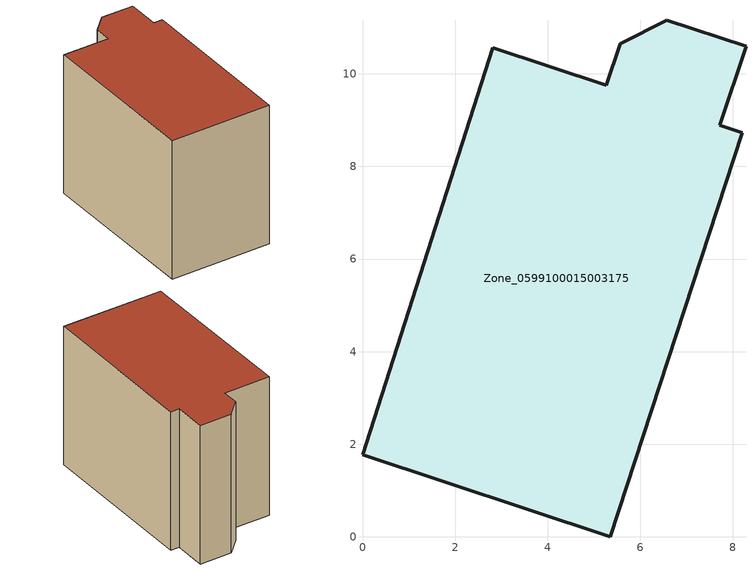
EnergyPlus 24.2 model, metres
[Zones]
Zone_0599100015003175
 floor ground (C_G): 5.56,10.65 6.57,11.16 8.28,10.6 7.72,8.89 8.2,8.73 5.35,0 0,1.77 2.81,10.57 5.27,9.76 z0.82
 wall outside (C_F): 7.72,8.89 8.28,10.6 6.57,11.16 5.56,10.65 5.27,9.76 2.81,10.57 0,1.77 5.35,0 8.2,8.73 7.72,8.89 z0.82:8.75
 roof outside (C_R): 5.35,0 8.2,8.73 7.72,8.89 8.28,10.6 6.57,11.16 5.56,10.65 5.27,9.76 2.81,10.57 0,1.77 z8.75
[BUILDING]
Pand.0599100015003175: North Axis=0; Terrain=City; Loads Convergence Tolerance Value=0.04; Temperature Convergence Tolerance Value=0.4; Solar Distribution=FullExterior; Maximum Number of Warmup Days=25; Minimum Number of Warmup Days=1
[Site:Location]
Rotterdam.The.Hague.AP_ZH_NLD Design_Conditions: Latitude=51.96; Longitude=4.45; Time Zone=1; Elevation=-4.5
[SITE:GROUNDTEMPERATURE:BUILDINGSURFACE]
18, 18, 18, 18, 18, 18, 18, 18, 18, 18, 18, 18
[MATERIAL] Thermal Absorptance=0.9; Solar Absorptance=0.7; Visible Absorptance=0.7
Name | Roughness | Thickness | Conductivity | Density | Specific Heat
G.TI.1965-1974 | MediumSmooth | 0.15 | 0.882353 | 540 | 1210
F.TI.1965-1974 | Rough | 0.3 | 0.697674 | 1920 | 840
R.TI.1965-1974 | MediumRough | 0.2 | 0.232558 | 1500 | 1000
[CONSTRUCTION]
C_G: G.TI.1965-1974
C_F: F.TI.1965-1974
C_R: R.TI.1965-1974
[ZONE]
Zone_0599100015003175: Type=1; Multiplier=1; Ceiling Height=Autocalculate; Volume=Autocalculate; Floor Area=autocalculate; Part of Total Floor Area=Yes
[ZONEINFILTRATION:DESIGNFLOWRATE]
Infil_Zone_0599100015003175: Zone or ZoneList or Space or SpaceList=Zone_0599100015003175; Schedule=AlwaysOn; Design Flow Rate Calculation Method=Flow/Area; Flow Rate per Floor Area=0.003; Constant Term Coefficient=1; Temperature Term Coefficient=0; Velocity Term Coefficient=0; Velocity Squared Term Coefficient=0
[HVACTEMPLATE:ZONE:IDEALLOADSAIRSYSTEM]
Zone_0599100015003175: Maximum Heating Supply Air Temperature=50; Minimum Cooling Supply Air Temperature=13; Maximum Heating Supply Air Humidity Ratio=0.0156; Minimum Cooling Supply Air Humidity Ratio=0.0077; Heating Limit=NoLimit; Cooling Limit=NoLimit; Dehumidification Control Type=ConstantSensibleHeatRatio; Cooling Sensible Heat Ratio=0.7; Dehumidification Setpoint=60; Humidification Control Type=None; Humidification Setpoint=30; Outdoor Air Method=None; Outdoor Air Flow Rate per Person=0.00944; Outdoor Air Flow Rate per Zone Floor Area=0; Outdoor Air Flow Rate per Zone=0; Demand Controlled Ventilation Type=None; Outdoor Air Economizer Type=NoEconomizer; Heat Recovery Type=None; Sensible Heat Recovery Effectiveness=0.7; Latent Heat Recovery Effectiveness=0.65
[ZONECONTROL:THERMOSTAT]
ThermostatControl_Zone_0599100015003175: Zone or ZoneList=Zone_0599100015003175; Control Type Schedule=DualSetpointControlType; Control 1=Thermostat_Zone_0599100015003175; Temperature Difference Between Cutout And Setpoint=0
[THERMOSTATSETPOINT:DUALSETPOINT]
Thermostat_Zone_0599100015003175: Heating Setpoint Temperature Schedule=HeatingSetpoint_Zone_0599100015003175; Cooling Setpoint Temperature Schedule=CoolingSetpoint_Zone_0599100015003175
[SCHEDULE:COMPACT]
HeatingSetpoint_Zone_0599100015003175: Through: 12/31, For: AllDays, Until: 24:00, 21
CoolingSetpoint_Zone_0599100015003175: Through: 12/31, For: AllDays, Until: 24:00, 24
DualSetpointControlType: Through: 12/31, For: AllDays, Until: 24:00, 4
AlwaysOn: Through: 12/31, For: AllDays, Until: 24:00, 1
